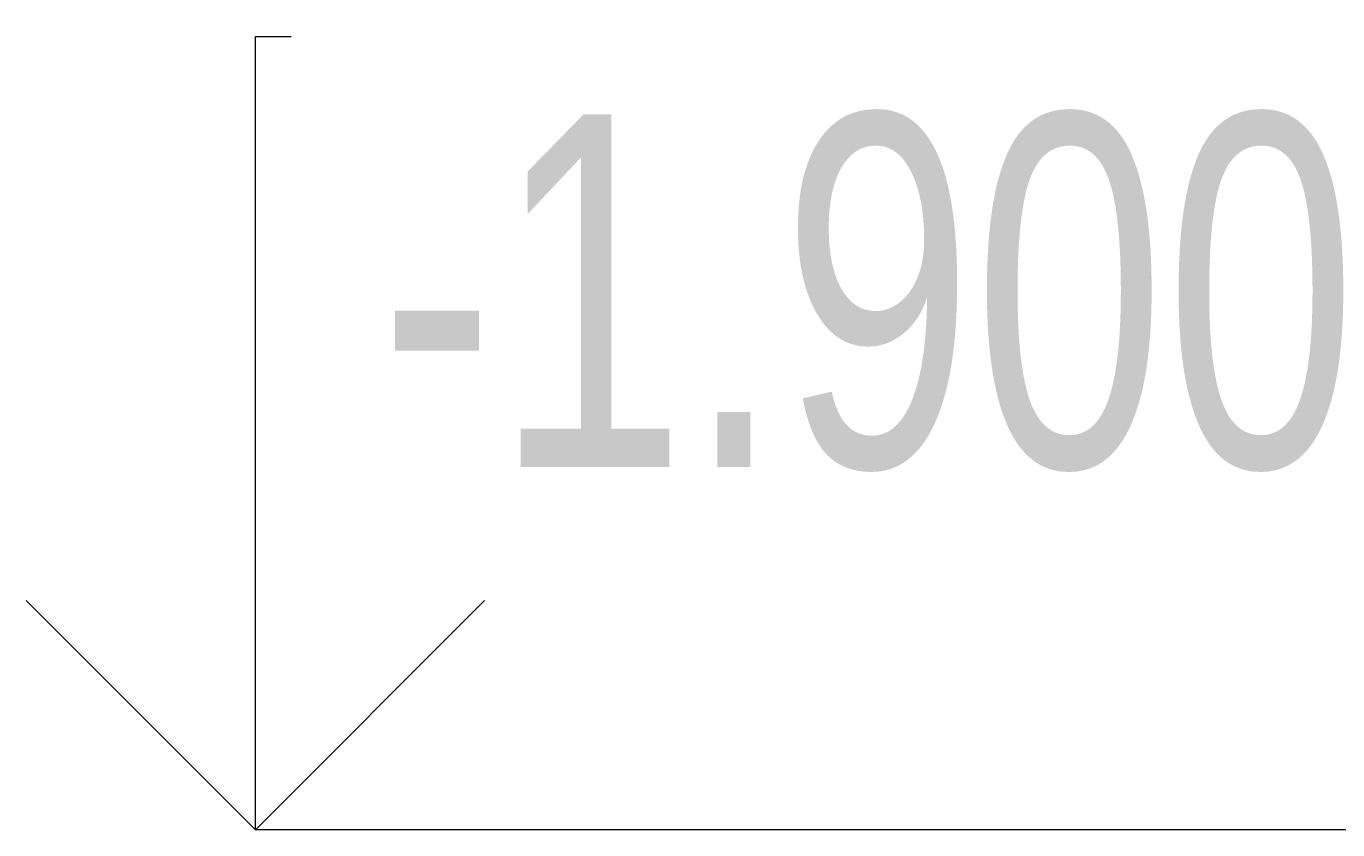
# Model space of a CAD drawing. Header units: millimetres. Extents: x 180139 to 245212, y -4005 to 9345.
# Drawn here: x 210286 to 211030, y -2650 to -2194 of the extents above; entities that cross this region are included whole.
import ezdxf

# ---------------------------------------------------------------- set-up
doc = ezdxf.new("R2010")
doc.units = ezdxf.units.MM
doc.layers.add('G-ANNO-DIMS', color=7, linetype='Continuous', lineweight=9)
doc.styles.add('Arial', font='arial.ttf', dxfattribs={"width": 0.7, "height": 200})

# ---------------------------------------------------------------- blocks, each defined once
blk = doc.blocks.new('Výškové kóty - Horní-314756-B')
at = {"layer": 'G-ANNO-DIMS'}
for p, q in [((-154725.28, -2200), (-154025.28, -2200)), ((-154725.28, -2650), (-154725.28, -2200)), ((-154725.28, -2650), (-154855.28, -2520)), ((-154725.28, -2650), (-154595.28, -2520))]:
    blk.add_line(p, q, dxfattribs=at)

msp = doc.modelspace()

# ---------------------------------------------------------------- linework, layer by layer
at = {"layer": 'G-ANNO-DIMS'}
msp.add_line((212088.62, -2650), (210416.05, -2650), dxfattribs=at)

# ---------------------------------------------------------------- block references
msp.add_blockref('Výškové kóty - Horní-314756-B', (365141.34, 0), dxfattribs=at)

# ---------------------------------------------------------------- next in the draw order: texts
at = {"layer": 'G-ANNO-DIMS', "insert": (210486.57, -2244.18), "char_height": 200, "width": 658.652, "attachment_point": 1, "line_spacing_factor": 0.941778, "style": 'Arial', "bg_fill": 3, "box_fill_scale": 1.25, "bg_fill_color": 256, "bg_fill_true_color": 13158600, "bg_fill_transparency": 0}
msp.add_mtext('-1.900', dxfattribs=at)

doc.saveas('drawing.dxf')
